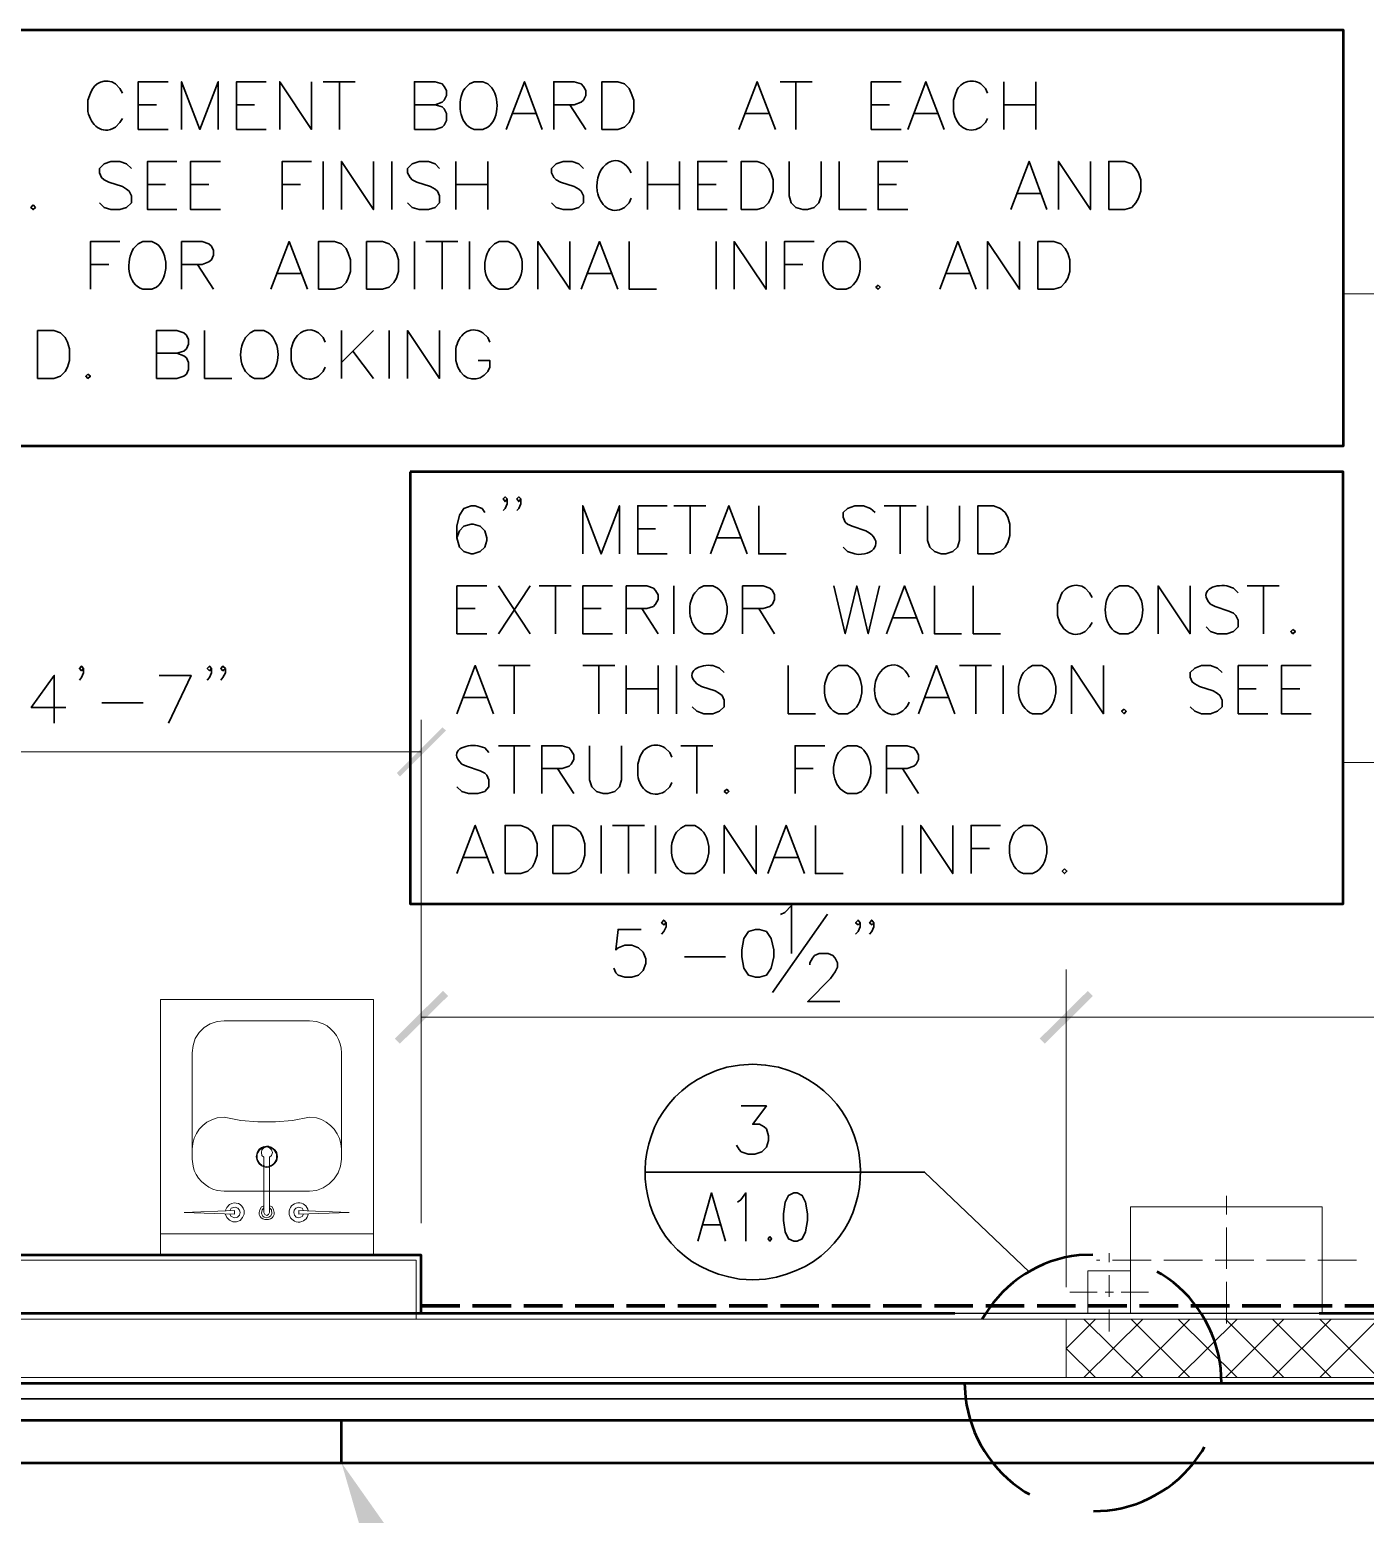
# Model space of a CAD drawing. Header units: inches. Extents: x 5 to 516, y -193 to 129.
# Drawn here: x 200.3 to 210.75, y 37.41 to 49.02 of the extents above; entities that cross this region are included whole.
import ezdxf

# ---------------------------------------------------------------- set-up
doc = ezdxf.new("R2010")
doc.units = ezdxf.units.IN
doc.header["$MEASUREMENT"] = 0
doc.linetypes.add('PDF_IMPORT', pattern=[1, 0.8, -0.2])
for name, color, linetype in [('Highlight', 210, 'Continuous'), ('PDF2_Geometry', 7, 'Continuous'), ('PDF2_Solid Fills', 7, 'Continuous')]:
    doc.layers.add(name, color=color, linetype=linetype)

msp = doc.modelspace()

# ---------------------------------------------------------------- hatches: boundary and pattern name
at = {"layer": 'PDF2_Solid Fills', "transparency": 33554559}
msp.add_hatch(color=256, dxfattribs=at).paths.add_polyline_path([(208.5786779, 41.5067459), (208.5786758, 41.506748), (208.2020091, 41.1334146), (208.2420107, 41.093413), (208.2420142, 41.0934162), (208.6186809, 41.4667496), (208.5786809, 41.5067496)])

# ---------------------------------------------------------------- linework, layer by layer
at = {"layer": 'Highlight'}
msp.add_line((270.0166034, 38.9834147), (191.2926345, 38.9834147), dxfattribs=at)
at = {"layer": 'PDF2_Geometry', "lineweight": 50}
for points in [[(198.7053449, 45.7667495), (198.7053449, 49.0234163), (210.5753461, 49.0234163), (210.5753461, 45.7667495)], [(203.2786824, 45.5667495), (203.2786824, 42.1867493), (210.5753494, 42.1867493), (210.5753494, 45.5667495)]]:
    msp.add_lwpolyline(points, close=True, dxfattribs=at)
at = {"layer": 'PDF2_Geometry', "lineweight": 35}
for points in [[(201.0286822, 48.5267495), (201.0086822, 48.5634162), (200.9753489, 48.6000828)], [(201.3853473, 48.2434141), (201.152014, 48.2434141), (201.152014, 48.6167475), (201.3853473, 48.6167475)], [(201.4920137, 48.2434141), (201.4920137, 48.6167475), (201.6353471, 48.2434141), (201.7786804, 48.6167475), (201.7786804, 48.2434141)], [(202.1520132, 48.2434141), (201.9220132, 48.2434141), (201.9220132, 48.6167475), (202.1520132, 48.6167475)], [(202.2586764, 48.2434141), (202.2586764, 48.6167475), (202.5086764, 48.2434141), (202.5086764, 48.6167475)], [(202.5986761, 48.6167492), (202.8486761, 48.6167492)], [(202.7253444, 48.6167492), (202.7253444, 48.2434159)], [(203.3120144, 48.2434141), (203.3120144, 48.6167475), (203.4753477, 48.6167475), (203.5286811, 48.6000808), (203.5453477, 48.5800808), (203.5620144, 48.5467475), (203.5620144, 48.5100808), (203.5453477, 48.4734141), (203.5286811, 48.4567475), (203.4753477, 48.4367475), (203.3120144, 48.4367475)], [(203.8853491, 48.6000826), (203.8486825, 48.6167492), (203.7786825, 48.6167492), (203.7420158, 48.6000826), (203.7053491, 48.5634159)], [(204.0286825, 48.2434141), (204.1720158, 48.6167475), (204.3120158, 48.2434141)], [(204.4020142, 48.2434141), (204.4020142, 48.6167475), (204.5620142, 48.6167475), (204.6153476, 48.6000808), (204.6353476, 48.5800808), (204.6520142, 48.5467475), (204.6520142, 48.5100808), (204.6353476, 48.4734141), (204.6153476, 48.4567475), (204.5620142, 48.4367475), (204.4020142, 48.4367475)], [(205.8486764, 48.2434141), (205.9920097, 48.6167475), (206.1353431, 48.2434141)], [(206.1720135, 48.6167492), (206.4220136, 48.6167492)], [(206.2953453, 48.6167492), (206.2953453, 48.2434159)], [(207.1186784, 48.2434141), (206.885345, 48.2434141), (206.885345, 48.6167475), (207.1186784, 48.6167475)], [(207.1720136, 48.2434141), (207.3120136, 48.6167475), (207.455347, 48.2434141)], [(207.9220137, 48.6167492), (207.9220137, 48.2434159)], [(208.1720137, 48.6167492), (208.1720137, 48.2434159)], [(200.7786822, 48.5267495), (200.7586822, 48.4734162), (200.7586822, 48.3834161)], [(201.152014, 48.4367498), (201.2953473, 48.4367498)], [(201.9220132, 48.4367498), (202.0620132, 48.4367498)], [(203.4753445, 48.4367498), (203.5286778, 48.4200831), (203.5453445, 48.4034164), (203.5620112, 48.3667498), (203.5620112, 48.3134164), (203.5453445, 48.2767497), (203.5286778, 48.2600831), (203.4753445, 48.2434164), (203.3120111, 48.2434164)], [(204.5286825, 48.4367498), (204.6520159, 48.2434164)], [(206.885345, 48.4367498), (207.0286784, 48.4367498)], [(207.9220137, 48.4367498), (208.1720137, 48.4367498)], [(200.9753489, 48.2600828), (201.0086822, 48.2967495), (201.0286822, 48.3300828)], [(204.0820136, 48.3667492), (204.2586803, 48.3667492)], [(205.9020143, 48.3667492), (206.0820143, 48.3667492)], [(207.2253448, 48.3667492), (207.4020115, 48.3667492)], [(207.742012, 48.2600828), (207.7786787, 48.2967495), (207.7953454, 48.3300828)], [(203.7786825, 48.2434159), (203.8486825, 48.2434159), (203.8853491, 48.2600825)], [(201.098676, 47.9367497), (201.0620093, 47.9734164), (201.008676, 47.9934164), (200.938676, 47.9934164), (200.8853427, 47.9734164), (200.848676, 47.9367497), (200.848676, 47.9034164), (200.8653426, 47.8667497), (200.8853427, 47.850083), (200.9220093, 47.830083), (201.028676, 47.7967497), (201.0620093, 47.7767497), (201.0820093, 47.760083), (201.098676, 47.7234164), (201.098676, 47.670083), (201.0620093, 47.6334164), (201.008676, 47.6167497), (200.938676, 47.6167497), (200.8853427, 47.6334164), (200.848676, 47.670083)], [(201.4553443, 47.6167491), (201.2253443, 47.6167491), (201.2253443, 47.9934158), (201.4553443, 47.9934158)], [(201.7953476, 47.6167491), (201.5620143, 47.6167491), (201.5620143, 47.9934158), (201.7953476, 47.9934158)], [(202.2786823, 47.6167491), (202.2786823, 47.9934158), (202.5086824, 47.9934158)], [(202.5986761, 47.9934141), (202.5986761, 47.6167474)], [(202.7420138, 47.6167491), (202.7420138, 47.9934158), (202.9920138, 47.6167491), (202.9920138, 47.9934158)], [(203.1353447, 47.9934141), (203.1353447, 47.6167474)], [(203.5086765, 47.9367497), (203.4753431, 47.9734164), (203.4220098, 47.9934164), (203.3486765, 47.9934164), (203.2953431, 47.9734164), (203.2586764, 47.9367497), (203.2586764, 47.9034164), (203.2786764, 47.8667497), (203.2953431, 47.850083), (203.3320098, 47.830083), (203.4386765, 47.7967497), (203.4753431, 47.7767497), (203.4920098, 47.760083), (203.5086765, 47.7234164), (203.5086765, 47.670083), (203.4753431, 47.6334164), (203.4220098, 47.6167497), (203.3486765, 47.6167497), (203.2953431, 47.6334164), (203.2586764, 47.670083)], [(203.6353448, 47.9934141), (203.6353448, 47.6167474)], [(203.8853448, 47.9934141), (203.8853448, 47.6167474)], [(204.6353448, 47.9367497), (204.5986782, 47.9734164), (204.5453448, 47.9934164), (204.4753448, 47.9934164), (204.4220115, 47.9734164), (204.3853448, 47.9367497), (204.3853448, 47.9034164), (204.4020115, 47.8667497), (204.4220115, 47.850083), (204.4553448, 47.830083), (204.5620115, 47.7967497), (204.5986782, 47.7767497), (204.6153448, 47.760083), (204.6353448, 47.7234164), (204.6353448, 47.670083), (204.5986782, 47.6334164), (204.5453448, 47.6167497), (204.4753448, 47.6167497), (204.4220115, 47.6334164), (204.3853448, 47.670083)], [(205.1353449, 47.9934141), (205.1353449, 47.6167474)], [(205.3853449, 47.9934141), (205.3853449, 47.6167474)], [(205.7586826, 47.6167491), (205.5286826, 47.6167491), (205.5286826, 47.9934158), (205.7586826, 47.9934158)], [(206.2420141, 47.9934141), (206.2420141, 47.7234141), (206.2586808, 47.6700807), (206.2953474, 47.6334141), (206.3486808, 47.6167474), (206.3853474, 47.6167474), (206.4386808, 47.6334141), (206.4753474, 47.6700807), (206.4920141, 47.7234141), (206.4920141, 47.9934141)], [(206.635345, 47.9934141), (206.635345, 47.6167474), (206.8486784, 47.6167474)], [(207.1720095, 47.6167491), (206.9386762, 47.6167491), (206.9386762, 47.9934158), (207.1720095, 47.9934158)], [(207.9753448, 47.6167491), (208.1186782, 47.9934158), (208.2586782, 47.6167491)], [(208.3486766, 47.6167491), (208.3486766, 47.9934158), (208.5986766, 47.6167491), (208.5986766, 47.9934158)], [(201.2253443, 47.8134146), (201.3653443, 47.8134146)], [(201.5620143, 47.8134146), (201.7053476, 47.8134146)], [(202.2786823, 47.8134146), (202.4220157, 47.8134146)], [(203.6353448, 47.8134146), (203.8853448, 47.8134146)], [(205.1353449, 47.8134146), (205.3853449, 47.8134146)], [(205.5286826, 47.8134146), (205.6720159, 47.8134146)], [(206.9386762, 47.8134146), (207.0820095, 47.8134146)], [(208.0286828, 47.7434141), (208.2053495, 47.7434141)], [(204.9553432, 47.6334143), (204.9920099, 47.670081), (205.0086766, 47.7067477)], [(200.7786822, 46.993414), (200.7786822, 47.3667474), (201.0086822, 47.3667474)], [(201.2953424, 47.3500825), (201.2586757, 47.3667491), (201.1886757, 47.3667491), (201.1520091, 47.3500825), (201.1153424, 47.3134158)], [(201.4920137, 46.993414), (201.4920137, 47.3667474), (201.6520137, 47.3667474), (201.7053471, 47.3500807), (201.7253471, 47.3300807), (201.7420137, 47.2967474), (201.7420137, 47.2600807), (201.7253471, 47.223414), (201.7053471, 47.2067474), (201.6520137, 47.1867474), (201.4920137, 47.1867474)], [(202.1886758, 46.993414), (202.3320092, 47.3667474), (202.4753425, 46.993414)], [(203.3120144, 47.3667491), (203.3120144, 46.9934158)], [(203.4020141, 47.3667491), (203.6520142, 47.3667491)], [(203.5286824, 47.3667491), (203.5286824, 46.9934158)], [(203.7420139, 47.3667491), (203.7420139, 46.9934158)], [(204.0820112, 47.3500825), (204.0453445, 47.3667491), (203.9753445, 47.3667491), (203.9386779, 47.3500825), (203.9020112, 47.3134158)], [(204.2786825, 46.993414), (204.2786825, 47.3667474), (204.5286825, 46.993414), (204.5286825, 47.3667474)], [(204.6153457, 46.993414), (204.758679, 47.3667474), (204.9020124, 46.993414)], [(204.992014, 47.3667491), (204.992014, 46.9934158), (205.2053473, 46.9934158)], [(205.6720135, 47.3667491), (205.6720135, 46.9934158)], [(205.8120146, 46.993414), (205.8120146, 47.3667474), (206.0620146, 46.993414), (206.0620146, 47.3667474)], [(206.2053455, 46.993414), (206.2053455, 47.3667474), (206.4386789, 47.3667474)], [(206.7253423, 47.3500825), (206.6886756, 47.3667491), (206.6186756, 47.3667491), (206.582009, 47.3500825), (206.5453423, 47.3134158)], [(207.4220136, 46.993414), (207.5620136, 47.3667474), (207.705347, 46.993414)], [(207.7953454, 46.993414), (207.7953454, 47.3667474), (208.0453454, 46.993414), (208.0453454, 47.3667474)], [(200.7786822, 47.1867497), (200.9220156, 47.1867497)], [(201.6153454, 47.1867497), (201.7420121, 46.9934163)], [(206.2053455, 47.1867497), (206.3486789, 47.1867497)], [(202.2420138, 47.1167491), (202.4220138, 47.1167491)], [(204.6720134, 47.1167491), (204.8486801, 47.1167491)], [(207.4753448, 47.1167491), (207.6520115, 47.1167491)], [(201.1886757, 46.9934158), (201.2586757, 46.9934158), (201.2953424, 47.0100824)], [(203.9753445, 46.9934158), (204.0453445, 46.9934158), (204.0820112, 47.0100824)], [(206.6186756, 46.9934158), (206.6886756, 46.9934158), (206.7253423, 47.0100824)], [(201.2953449, 46.2967485), (201.2953449, 46.6700819), (201.4553449, 46.6700819), (201.5086782, 46.6534152), (201.5286782, 46.6334152), (201.5453449, 46.6000819), (201.5453449, 46.5634152), (201.5286782, 46.5267485), (201.5086782, 46.5100819), (201.4553449, 46.4934152), (201.2953449, 46.4934152)], [(201.6720132, 46.6700836), (201.6720132, 46.2967503), (201.8853465, 46.2967503)], [(202.1720143, 46.653417), (202.1353476, 46.6700836), (202.0620143, 46.6700836), (202.028681, 46.653417), (201.9920143, 46.6167503)], [(202.3653455, 46.5800805), (202.3486788, 46.5267472), (202.3486788, 46.4367472)], [(202.6153455, 46.5800805), (202.5986788, 46.6167472), (202.5620122, 46.6534138)], [(202.7420138, 46.6700836), (202.7420138, 46.2967503)], [(202.9920138, 46.6700836), (202.7420138, 46.4200836)], [(203.1153455, 46.6700836), (203.1153455, 46.2967503)], [(203.2586764, 46.2967485), (203.2586764, 46.6700819), (203.5086765, 46.2967485), (203.5086765, 46.6700819)], [(203.9020142, 46.5800805), (203.8853475, 46.6167472), (203.8486808, 46.6534138)], [(201.4553451, 46.493414), (201.5086785, 46.473414), (201.5286785, 46.4567473), (201.5453451, 46.4200806), (201.5453451, 46.3667473), (201.5286785, 46.3300806), (201.5086785, 46.3134139), (201.4553451, 46.2967473), (201.2953451, 46.2967473)], [(202.8320135, 46.5100833), (202.9920136, 46.29675)], [(203.6353475, 46.5267472), (203.6353475, 46.4367472), (203.6520142, 46.3834138)], [(202.5620122, 46.3134138), (202.5986788, 46.3500805), (202.6153455, 46.3834138)], [(203.8853475, 46.3500805), (203.9020142, 46.3834138), (203.9020142, 46.4367472), (203.8120142, 46.4367472)], [(202.0620143, 46.2967503), (202.1353476, 46.2967503), (202.1720143, 46.3134169)], [(203.8620158, 45.2467471), (203.8420158, 45.2800804), (203.7886825, 45.3000804), (203.7553491, 45.3000804), (203.6986824, 45.2800804), (203.6653491, 45.2267471), (203.6453491, 45.1400804), (203.6453491, 45.0500804), (203.6653491, 44.976747), (203.6986824, 44.9434137), (203.7553491, 44.9234137), (203.7720158, 44.9234137), (203.8253491, 44.9434137), (203.8620158, 44.976747), (203.8786825, 45.0300804), (203.8786825, 45.0500804), (203.8620158, 45.1034137), (203.8253491, 45.1400804), (203.7720158, 45.1567471), (203.7553491, 45.1567471), (203.6986824, 45.1400804), (203.6653491, 45.1034137), (203.6453491, 45.0500804)], [(204.0386787, 45.3534162), (204.022012, 45.3334162), (204.0053453, 45.3534162), (204.022012, 45.3700828), (204.0386787, 45.3534162), (204.0386787, 45.3167495), (204.022012, 45.2800828), (204.0053453, 45.2634162)], [(204.1453478, 45.3534162), (204.1286811, 45.3334162), (204.1120145, 45.3534162), (204.1286811, 45.3700828), (204.1453478, 45.3534162), (204.1453478, 45.3167495), (204.1286811, 45.2800828), (204.1120145, 45.2634162)], [(204.6286785, 44.9234133), (204.6286785, 45.30008), (204.7720118, 44.9234133), (204.9153451, 45.30008), (204.9153451, 44.9234133)], [(205.288678, 44.9234133), (205.0586779, 44.9234133), (205.0586779, 45.30008), (205.288678, 45.30008)], [(205.3420099, 45.3000816), (205.59201, 45.3000816)], [(205.4686782, 45.3000816), (205.4686782, 44.9234149)], [(205.6286785, 44.9234133), (205.7720119, 45.30008), (205.9153452, 44.9234133)], [(206.0053469, 45.3000816), (206.0053469, 44.9234149), (206.2186802, 44.9234149)], [(206.9153472, 45.2467471), (206.8786805, 45.2800804), (206.8253472, 45.3000804), (206.7553472, 45.3000804), (206.6986805, 45.2800804), (206.6653472, 45.2467471), (206.6653472, 45.2100804), (206.6820139, 45.1734137), (206.6986805, 45.1567471), (206.7353472, 45.1400804), (206.8420139, 45.1034137)], [(206.9853478, 45.3000816), (207.2353478, 45.3000816)], [(207.1120161, 45.3000816), (207.1120161, 44.9234149)], [(207.3253475, 45.3000816), (207.3253475, 45.0300816), (207.3420142, 44.9767483), (207.3786808, 44.9434149), (207.4320142, 44.9234149), (207.4686809, 44.9234149), (207.5220142, 44.9434149), (207.5586809, 44.9767483), (207.5753475, 45.0300816), (207.5753475, 45.3000816)], [(205.0586779, 45.1200821), (205.198678, 45.1200821)], [(205.6820097, 45.0500816), (205.8620097, 45.0500816)], [(206.7553472, 44.9234137), (206.6986805, 44.9434137), (206.6653472, 44.976747)], [(203.8786811, 44.3000815), (203.6453478, 44.3000815), (203.6453478, 44.6734149), (203.8786811, 44.6734149)], [(203.9686781, 44.6734133), (204.2186781, 44.3000799)], [(204.2186781, 44.6734133), (203.9686781, 44.3000799)], [(204.2886787, 44.6734133), (204.5386787, 44.6734133)], [(204.415347, 44.6734133), (204.415347, 44.3000799)], [(204.8620118, 44.3000815), (204.6286785, 44.3000815), (204.6286785, 44.6734149), (204.8620118, 44.6734149)], [(204.9686782, 44.3000815), (204.9686782, 44.6734149), (205.1286782, 44.6734149), (205.1820116, 44.6567482), (205.1986782, 44.6367482), (205.2186782, 44.6034149), (205.2186782, 44.5667482), (205.1986782, 44.5300816), (205.1820116, 44.5134149), (205.1286782, 44.4967482), (204.9686782, 44.4967482)], [(205.3420099, 44.6734133), (205.3420099, 44.3000799)], [(205.682014, 44.6567466), (205.6453474, 44.6734133), (205.5753474, 44.6734133), (205.5386807, 44.6567466), (205.5053474, 44.6200799)], [(205.8786786, 44.3000815), (205.8786786, 44.6734149), (206.0386786, 44.6734149), (206.0920119, 44.6567482), (206.1120119, 44.6367482), (206.1286786, 44.6034149), (206.1286786, 44.5667482), (206.1120119, 44.5300816), (206.0920119, 44.5134149), (206.0386786, 44.4967482), (205.8786786, 44.4967482)], [(206.59201, 44.6734133), (206.6820101, 44.3000799), (206.7720101, 44.6734133), (206.8620101, 44.3000799), (206.9486767, 44.6734133)], [(207.0053469, 44.3000815), (207.1453469, 44.6734149), (207.2886803, 44.3000815)], [(207.3786787, 44.6734133), (207.3786787, 44.3000799), (207.592012, 44.3000799)], [(207.6820099, 44.6734133), (207.6820099, 44.3000799), (207.8953432, 44.3000799)], [(208.9320143, 44.6567466), (208.8953476, 44.6734133), (208.8253476, 44.6734133), (208.788681, 44.6567466), (208.7553476, 44.6200799)], [(209.1286788, 44.3000815), (209.1286788, 44.6734149), (209.3786788, 44.3000815), (209.3786788, 44.6734149)], [(209.7553472, 44.6200821), (209.7186805, 44.6567488), (209.6653472, 44.6734154)], [(209.8253477, 44.6734133), (210.0753477, 44.6734133)], [(209.9520092, 44.6734133), (209.9520092, 44.3000799)], [(203.6453478, 44.496747), (203.7886811, 44.496747)], [(204.6286785, 44.496747), (204.7720118, 44.496747)], [(205.0920099, 44.496747), (205.2186766, 44.3000803)], [(206.0053469, 44.496747), (206.1286802, 44.3000803)], [(209.5386805, 44.5300821), (209.5753471, 44.5134154), (209.6820138, 44.4767488), (209.7186805, 44.4600821), (209.7353472, 44.4434154), (209.7553472, 44.4067488), (209.7553472, 44.3534154), (209.7186805, 44.3167487), (209.6653472, 44.3000821), (209.5920138, 44.3000821), (209.5386805, 44.3167487), (209.5053471, 44.3534154)], [(207.0586781, 44.4234133), (207.2353448, 44.4234133)], [(208.5586828, 44.3167469), (208.5920162, 44.3534135), (208.6120162, 44.3867469)], [(205.5753474, 44.3000799), (205.6453474, 44.3000799), (205.682014, 44.3167466)], [(208.8253476, 44.3000799), (208.8953476, 44.3000799), (208.9320143, 44.3167466)], [(200.7253443, 44.0267491), (200.7086776, 44.0100825), (200.6920109, 44.0267491), (200.7086776, 44.0467491), (200.7253443, 44.0267491), (200.7253443, 43.9934158), (200.7086776, 43.9567491), (200.6920109, 43.9367491)], [(201.7253443, 44.0267491), (201.7086777, 44.0100825), (201.692011, 44.0267491), (201.7086777, 44.0467491), (201.7253443, 44.0267491), (201.7253443, 43.9934158), (201.7086777, 43.9567491), (201.692011, 43.9367491)], [(201.8353433, 44.0267491), (201.8153433, 44.0100825), (201.7986766, 44.0267491), (201.8153433, 44.0467491), (201.8353433, 44.0267491), (201.8353433, 43.9934158), (201.8153433, 43.9567491), (201.7986766, 43.9367491)], [(203.6453478, 43.6734132), (203.7886811, 44.0500799), (203.9320144, 43.6734132)], [(203.9686781, 44.0500815), (204.2186781, 44.0500815)], [(204.0920098, 44.0500815), (204.0920098, 43.6734148)], [(204.6286785, 44.0500815), (204.8786785, 44.0500815)], [(204.7553468, 44.0500815), (204.7553468, 43.6734148)], [(204.9686782, 44.0500815), (204.9686782, 43.6734148)], [(205.2186782, 44.0500815), (205.2186782, 43.6734148)], [(205.3620159, 44.0500815), (205.3620159, 43.6734148)], [(205.7353477, 43.996747), (205.698681, 44.0300803), (205.6453476, 44.0500803)], [(206.2353477, 44.0500815), (206.2353477, 43.6734148), (206.448681, 43.6734148)], [(206.7353453, 44.0300815), (206.6986786, 44.0500815), (206.6286786, 44.0500815), (206.5920119, 44.0300815), (206.5586786, 43.9967482)], [(207.255347, 43.6734132), (207.395347, 44.0500799), (207.5386803, 43.6734132)], [(207.5753475, 44.0500815), (207.8253475, 44.0500815)], [(207.702009, 44.0500815), (207.702009, 43.6734148)], [(207.9153473, 44.0500815), (207.9153473, 43.6734148)], [(208.2553481, 44.0300815), (208.2186815, 44.0500815), (208.1453481, 44.0500815), (208.1120148, 44.0300815), (208.0753481, 43.9967482)], [(208.4520091, 43.6734132), (208.4520091, 44.0500799), (208.7020091, 43.6734132), (208.7020091, 44.0500799)], [(209.6286789, 43.996747), (209.5920122, 44.0300803), (209.5386788, 44.0500803), (209.4686788, 44.0500803), (209.4153455, 44.0300803), (209.3786788, 43.996747), (209.3786788, 43.9600803), (209.3953455, 43.9234136), (209.4153455, 43.906747), (209.4520122, 43.886747), (209.5586788, 43.8534136), (209.5920122, 43.8334136), (209.6120122, 43.8167469), (209.6286789, 43.7800803), (209.6286789, 43.7267469), (209.5920122, 43.6934136), (209.5386788, 43.6734136), (209.4686788, 43.6734136), (209.4153455, 43.6934136), (209.3786788, 43.7267469)], [(209.9853472, 43.6734132), (209.7553472, 43.6734132), (209.7553472, 44.0500799), (209.9853472, 44.0500799)], [(210.3253437, 43.6734132), (210.0920103, 43.6734132), (210.0920103, 44.0500799), (210.3253437, 44.0500799)], [(200.4953434, 43.6000812), (200.4953434, 43.9734146), (200.3153434, 43.7234146), (200.5853434, 43.7234146)], [(201.3886812, 43.6000828), (201.5653479, 43.9734162), (201.3153478, 43.9734162)], [(205.5220143, 43.906747), (205.558681, 43.886747), (205.6653476, 43.8534136), (205.698681, 43.8334136), (205.718681, 43.8167469), (205.7353477, 43.7800803), (205.7353477, 43.7267469), (205.698681, 43.6934136), (205.6453476, 43.6734136), (205.5753476, 43.6734136), (205.5220143, 43.6934136), (205.4853476, 43.7267469)], [(203.6986789, 43.8000815), (203.8786789, 43.8000815)], [(204.9686782, 43.870082), (205.2186782, 43.870082)], [(207.3086781, 43.8000815), (207.4853448, 43.8000815)], [(209.7553472, 43.870082), (209.8953472, 43.870082)], [(210.0920103, 43.870082), (210.2353437, 43.870082)], [(200.8686752, 43.7600831), (201.1920085, 43.7600831)], [(206.6286786, 43.6734148), (206.6986786, 43.6734148), (206.7353453, 43.6934148)], [(208.1453481, 43.6734148), (208.2186815, 43.6734148), (208.2553481, 43.6934148)], [(203.8953478, 43.370082), (203.8620144, 43.4067487), (203.8086811, 43.4234153)], [(203.9686781, 43.4234132), (204.2186781, 43.4234132)], [(204.0920098, 43.4234132), (204.0920098, 43.0500798)], [(204.3086779, 43.0500814), (204.3086779, 43.4234148), (204.4686779, 43.4234148), (204.5220112, 43.4067481), (204.5386779, 43.3867481), (204.5586779, 43.3534148), (204.5586779, 43.3167481), (204.5386779, 43.2800815), (204.5220112, 43.2634148), (204.4686779, 43.2467481), (204.3086779, 43.2467481)], [(204.6820096, 43.4234132), (204.6820096, 43.1567465), (204.6986763, 43.1034131), (204.735343, 43.0667465), (204.7886763, 43.0500798), (204.825343, 43.0500798), (204.8786763, 43.0667465), (204.915343, 43.1034131), (204.9320096, 43.1567465), (204.9320096, 43.4234132)], [(205.3953479, 43.4234132), (205.6453479, 43.4234132)], [(205.5220094, 43.4234132), (205.5220094, 43.0500798)], [(206.2886789, 43.0500814), (206.2886789, 43.4234148), (206.5220122, 43.4234148)], [(206.8086792, 43.4067465), (206.7720125, 43.4234132), (206.6986792, 43.4234132), (206.6653458, 43.4067465), (206.6286792, 43.3700798)], [(207.0053469, 43.0500814), (207.0053469, 43.4234148), (207.165347, 43.4234148), (207.2186803, 43.4067481), (207.235347, 43.3867481), (207.255347, 43.3534148), (207.255347, 43.3167481), (207.235347, 43.2800815), (207.2186803, 43.2634148), (207.165347, 43.2467481), (207.0053469, 43.2467481)], [(203.6820144, 43.280082), (203.7186811, 43.2634153), (203.8253478, 43.2267487), (203.8620144, 43.210082), (203.8786811, 43.1934153), (203.8953478, 43.1567487), (203.8953478, 43.1034153), (203.8620144, 43.0667486), (203.8086811, 43.050082), (203.7353478, 43.050082), (203.6820144, 43.0667486), (203.6453478, 43.1034153)], [(204.4320096, 43.2467469), (204.5586763, 43.0500802)], [(206.2886789, 43.2467469), (206.4320122, 43.2467469)], [(207.1286787, 43.2467469), (207.2553453, 43.0500802)], [(205.272014, 43.0667468), (205.3086807, 43.1034134), (205.3253473, 43.1367468)], [(206.6986792, 43.0500798), (206.7720125, 43.0500798), (206.8086792, 43.0667465)], [(203.6453478, 42.4234131), (203.7886811, 42.8000798), (203.9320144, 42.4234131)], [(204.7720094, 42.8000814), (204.7720094, 42.4234147)], [(204.8620159, 42.8000814), (205.1120159, 42.8000814)], [(204.9853476, 42.8000814), (204.9853476, 42.4234147)], [(205.198679, 42.8000814), (205.198679, 42.4234147)], [(205.5386764, 42.7800814), (205.505343, 42.8000814), (205.4320097, 42.8000814), (205.395343, 42.7800814), (205.3620097, 42.7467481)], [(205.7353477, 42.4234131), (205.7353477, 42.8000798), (205.9853477, 42.4234131), (205.9853477, 42.8000798)], [(206.0753474, 42.4234131), (206.2186808, 42.8000798), (206.3620141, 42.4234131)], [(206.4486791, 42.8000814), (206.4486791, 42.4234147), (206.6653458, 42.4234147)], [(207.1286787, 42.8000814), (207.1286787, 42.4234147)], [(207.2720096, 42.4234131), (207.2720096, 42.8000798), (207.5220096, 42.4234131), (207.5220096, 42.8000798)], [(207.6653473, 42.4234131), (207.6653473, 42.8000798), (207.8953473, 42.8000798)], [(208.1820142, 42.7800814), (208.1453476, 42.8000814), (208.0753476, 42.8000814), (208.0386809, 42.7800814), (208.0053476, 42.7467481)], [(207.6653473, 42.6200819), (207.8086806, 42.6200819)], [(203.6986789, 42.5500814), (203.8786789, 42.5500814)], [(206.1286786, 42.5500814), (206.3086786, 42.5500814)], [(205.4320097, 42.4234147), (205.505343, 42.4234147), (205.5386764, 42.4434147)], [(208.0753476, 42.4234147), (208.1453476, 42.4234147), (208.1820142, 42.4434147)], [(206.1753433, 42.1034159), (206.2086767, 42.1200826), (206.26201, 42.1734159), (206.26201, 41.8000826)], [(205.2820124, 42.0400818), (205.2620124, 42.0234151), (205.2453457, 42.0400818), (205.2620124, 42.0600818), (205.2820124, 42.0400818), (205.2820124, 42.0067484), (205.2620124, 41.9700818), (205.2453457, 41.9500818)], [(206.112016, 41.4934136), (206.542016, 42.1067469)], [(206.7986751, 42.0400818), (206.7820084, 42.0234151), (206.7620084, 42.0400818), (206.7820084, 42.0600818), (206.7986751, 42.0400818), (206.7986751, 42.0067484), (206.7820084, 41.9700818), (206.7620084, 41.9500818)], [(206.9053442, 42.0400818), (206.8886775, 42.0234151), (206.8720109, 42.0400818), (206.8886775, 42.0600818), (206.9053442, 42.0400818), (206.9053442, 42.0067484), (206.8886775, 41.9700818), (206.8720109, 41.9500818)], [(205.0853435, 41.9867472), (204.9053435, 41.9867472), (204.8886768, 41.8267472), (204.9053435, 41.8434139), (204.9586769, 41.8634139), (205.0120102, 41.8634139), (205.0653435, 41.8434139), (205.1020102, 41.8100805), (205.1220102, 41.7567472), (205.1220102, 41.7200805), (205.1020102, 41.6667472), (205.0653435, 41.6300805), (205.0120102, 41.6134138), (204.9586769, 41.6134138), (204.9053435, 41.6300805), (204.8886768, 41.6467472), (204.8720102, 41.6834138)], [(206.4053442, 41.7100816), (206.4053442, 41.7267483), (206.4253442, 41.7634149), (206.4420108, 41.7834149), (206.4786775, 41.8000816), (206.5486775, 41.8000816), (206.5853442, 41.7834149), (206.6020109, 41.7634149), (206.6220109, 41.7267483), (206.6220109, 41.6934149), (206.6020109, 41.6567483), (206.5653442, 41.6034149), (206.3886775, 41.4234149), (206.6386775, 41.4234149)], [(205.4253433, 41.7734158), (205.7453433, 41.7734158)], [(205.7553487, 40.9100826), (205.8553487, 40.9267493), (205.9586821, 40.933416), (206.0586821, 40.9267493), (206.1586821, 40.9100826)], [(205.8686756, 40.606749), (206.0653423, 40.606749), (205.9586756, 40.4634157), (206.0120089, 40.4634157), (206.0486756, 40.4434156), (206.0653423, 40.426749), (206.0820089, 40.3734156), (206.0820089, 40.336749), (206.0653423, 40.2834156), (206.0286756, 40.246749), (205.9753422, 40.2300823), (205.9220089, 40.2300823), (205.8686756, 40.246749), (205.8520089, 40.266749), (205.8320089, 40.3000823)], [(205.1153457, 40.0900796), (206.8020126, 40.0900796)], [(206.8020117, 40.0900796), (207.3020117, 40.0900796), (208.1186785, 39.3100795)], [(205.5286826, 39.5500812), (205.6353493, 39.9267479), (205.7453493, 39.5500812)], [(205.8386802, 39.8534157), (205.8653468, 39.8734157), (205.9053469, 39.9267491), (205.9053469, 39.5500824)], [(205.568681, 39.6767495), (205.7053476, 39.6767495)], [(206.0586821, 39.2534158), (205.9586821, 39.2467491), (205.8553487, 39.2534158)], [(193.2120109, 38.316747), (221.7420119, 38.316747)]]:
    msp.add_lwpolyline(points, dxfattribs=at)
for points in [[(204.7786825, 48.2434141), (204.7786825, 48.6167475), (204.9020159, 48.6167475), (204.9553492, 48.6000808), (204.9920159, 48.5634141), (205.0086826, 48.5267475), (205.0286826, 48.4734141), (205.0286826, 48.3834141), (205.0086826, 48.3300808), (204.9920159, 48.2967474), (204.9553492, 48.2600808), (204.9020159, 48.2434141)], [(205.8686756, 47.6167491), (205.8686756, 47.9934158), (205.9920089, 47.9934158), (206.0453422, 47.9734158), (206.0820089, 47.9367492), (206.0986756, 47.9034158), (206.1186756, 47.8500825), (206.1186756, 47.7600825), (206.0986756, 47.7067492), (206.0820089, 47.6700825), (206.0453422, 47.6334158), (205.9920089, 47.6167491)], [(208.7420143, 47.6167491), (208.7420143, 47.9934158), (208.868681, 47.9934158), (208.9220143, 47.9734158), (208.9553476, 47.9367492), (208.9753476, 47.9034158), (208.9920143, 47.8500825), (208.9920143, 47.7600825), (208.9753476, 47.7067492), (208.9553476, 47.6700825), (208.9220143, 47.6334158), (208.868681, 47.6167491)], [(200.3320133, 47.6534143), (200.3120133, 47.6334143), (200.3320133, 47.6167477), (200.34868, 47.6334143)], [(202.5620143, 46.993414), (202.5620143, 47.3667474), (202.688681, 47.3667474), (202.7420143, 47.3500807), (202.778681, 47.313414), (202.7953477, 47.2767474), (202.8120144, 47.223414), (202.8120144, 47.133414), (202.7953477, 47.0800807), (202.778681, 47.0467473), (202.7420143, 47.0100807), (202.688681, 46.993414)], [(202.9386759, 46.993414), (202.9386759, 47.3667474), (203.0620092, 47.3667474), (203.1153426, 47.3500807), (203.1520092, 47.313414), (203.1720092, 47.2767474), (203.1886759, 47.223414), (203.1886759, 47.133414), (203.1720092, 47.0800807), (203.1520092, 47.0467473), (203.1153426, 47.0100807), (203.0620092, 46.993414)], [(208.1886763, 46.993414), (208.1886763, 47.3667474), (208.3120096, 47.3667474), (208.3686763, 47.3500807), (208.4020096, 47.313414), (208.4220096, 47.2767474), (208.4386763, 47.223414), (208.4386763, 47.133414), (208.4220096, 47.0800807), (208.4020096, 47.0467473), (208.3686763, 47.0100807), (208.3120096, 46.993414)], [(206.9386762, 47.0267494), (206.9220095, 47.0100827), (206.9386762, 46.993416), (206.9553429, 47.0100827)], [(200.3653453, 46.2967485), (200.3653453, 46.6700819), (200.492012, 46.6700819), (200.5453453, 46.6534152), (200.582012, 46.6167485), (200.5986787, 46.5800819), (200.6153453, 46.5267485), (200.6153453, 46.4367485), (200.5986787, 46.3834152), (200.582012, 46.3500818), (200.5453453, 46.3134152), (200.492012, 46.2967485)], [(200.7586762, 46.3300805), (200.7420096, 46.3134138), (200.7586762, 46.2967471), (200.7786762, 46.3134138)], [(207.7186784, 44.9234133), (207.7186784, 45.30008), (207.8420118, 45.30008), (207.8953451, 45.28008), (207.9320118, 45.2467467), (207.9520118, 45.21008), (207.9686784, 45.1567466), (207.9686784, 45.0667466), (207.9520118, 45.0134133), (207.9320118, 44.9767466), (207.8953451, 44.9434133), (207.8420118, 44.9234133)], [(210.1820101, 44.3334135), (210.1653434, 44.3167469), (210.1820101, 44.3000802), (210.2020101, 44.3167469)], [(208.8620162, 43.7100818), (208.8420162, 43.6934151), (208.8620162, 43.6734151), (208.8786829, 43.6934151)], [(205.7553468, 43.0834134), (205.7353468, 43.0667468), (205.7553468, 43.0500801), (205.7720135, 43.0667468)], [(204.0220093, 42.4234131), (204.0220093, 42.8000798), (204.1453426, 42.8000798), (204.198676, 42.7800798), (204.2353426, 42.7467465), (204.2553426, 42.7100798), (204.2720093, 42.6567464), (204.2720093, 42.5667464), (204.2553426, 42.5134131), (204.2353426, 42.4767464), (204.198676, 42.4434131), (204.1453426, 42.4234131)], [(204.3953478, 42.4234131), (204.3953478, 42.8000798), (204.5220145, 42.8000798), (204.5753478, 42.7800798), (204.6120145, 42.7467465), (204.6286812, 42.7100798), (204.6453478, 42.6567464), (204.6453478, 42.5667464), (204.6286812, 42.5134131), (204.6120145, 42.4767464), (204.5753478, 42.4434131), (204.5220145, 42.4234131)], [(208.3953481, 42.4600817), (208.3786815, 42.443415), (208.3953481, 42.423415), (208.4153481, 42.443415)], [(205.9786813, 41.9867472), (205.9253479, 41.9700805), (205.8886813, 41.9167472), (205.8720146, 41.8267472), (205.8720146, 41.7734139), (205.8886813, 41.6834138), (205.9253479, 41.6300805), (205.9786813, 41.6134138), (206.0120146, 41.6134138), (206.0653479, 41.6300805), (206.1020146, 41.6834138), (206.1220146, 41.7734139), (206.1220146, 41.8267472), (206.1020146, 41.9167472), (206.0653479, 41.9700805), (206.0120146, 41.9867472)], [(206.2786827, 39.9267495), (206.2386827, 39.9067495), (206.212016, 39.8534161), (206.1986826, 39.7634161), (206.1986826, 39.7100828), (206.212016, 39.6234161), (206.2386827, 39.5667495), (206.2786827, 39.5500828), (206.3053493, 39.5500828), (206.3453493, 39.5667495), (206.372016, 39.6234161), (206.3853493, 39.7100828), (206.3853493, 39.7634161), (206.372016, 39.8534161), (206.3453493, 39.9067495), (206.3053493, 39.9267495)], [(206.09201, 39.5867497), (206.0786767, 39.5667497), (206.09201, 39.5500831), (206.1053433, 39.5667497)]]:
    msp.add_lwpolyline(points, close=True, dxfattribs=at)
for points in [[(207.7953454, 48.5267495), (207.7786787, 48.5634162), (207.742012, 48.6000828, 0.5083629243), (207.5453454, 48.5267495), (207.5286787, 48.4734162), (207.5286787, 48.3834161)], [(208.6120162, 44.5834135), (208.5920162, 44.6200802), (208.5586828, 44.6567469, 0.5083629243), (208.3620162, 44.5834135), (208.3420162, 44.5300802), (208.3420162, 44.4434135)], [(205.3253473, 43.3334134), (205.3086807, 43.3700801), (205.272014, 43.4067468, 0.5083629243), (205.0753473, 43.3334134), (205.0586807, 43.2800801), (205.0586807, 43.1934134)]]:
    msp.add_lwpolyline(points, format="xyb", dxfattribs=at)
at = {"layer": 'PDF2_Geometry', "lineweight": 15}
for points in [[(210.5753478, 46.9567488), (212.5120146, 46.9567488), (214.2920148, 41.3000817)], [(203.3653456, 41.6734158), (203.3653456, 39.6900823), (203.3653456, 43.6267493)], [(199.1586802, 43.3767484), (203.3653472, 43.3767484)], [(211.2786831, 41.3000813), (210.9253497, 43.2934148), (210.5753497, 43.2934148)], [(202.5986805, 41.2500824), (202.5453471, 41.266749), (202.4920138, 41.2734157), (201.8253471, 41.2734157), (201.7686804, 41.266749), (201.7153471, 41.2500824), (201.6686804, 41.2200824), (201.6286804, 41.1800824), (201.5986804, 41.1334157), (201.5820137, 41.0800824), (201.575347, 41.0234157), (201.575347, 40.1900823), (201.5820137, 40.136749)], [(203.3653456, 41.3000813), (208.4086792, 41.3000813)], [(217.6120115, 41.3000813), (216.5786781, 41.3000813), (208.4086775, 41.3000813)], [(201.7686804, 39.946749), (201.8253471, 39.9400823), (202.4920138, 39.9400823), (202.5453471, 39.946749), (202.5986805, 39.9667489), (202.6453471, 39.9967489), (202.6853471, 40.0367489), (202.7153471, 40.0834156), (202.7353471, 40.136749), (202.7420138, 40.1900823), (202.7420138, 41.0234157)], [(202.4920138, 40.5200825), (202.3586804, 40.4934158), (202.2253471, 40.4834158), (202.0886804, 40.4834158), (201.9553471, 40.4934158), (201.8253471, 40.5200825), (201.7686804, 40.5134158)], [(202.5453471, 40.5134157), (202.4920138, 40.5200823)], [(202.1786796, 39.7734156), (202.1786796, 40.206749), (202.1953463, 40.2200823), (202.2020129, 40.2434156), (202.1953463, 40.2634156), (202.1786796, 40.2800823), (202.1586796, 40.286749), (202.1353463, 40.2800823), (202.1186796, 40.2634156), (202.1153463, 40.2434156), (202.1186796, 40.2200823), (202.1353463, 40.206749), (202.1353463, 39.7734156)], [(201.575347, 40.2700824), (201.575347, 40.1900824)], [(202.0986804, 40.2700815), (202.0820138, 40.2434148), (202.0753471, 40.2100815), (202.0820138, 40.1800815), (202.0986804, 40.1534148)], [(202.2353471, 40.1800815), (202.2420138, 40.2100815), (202.2353471, 40.2434148)], [(202.7420138, 40.1900823), (202.7420138, 40.2700823)], [(201.8653468, 39.8367459), (201.8453468, 39.8134126), (201.8320135, 39.7867459)], [(202.1353446, 39.8267468), (202.1153446, 39.8167468)], [(202.198678, 39.8167468), (202.178678, 39.8267468)], [(201.8320135, 39.7634126), (201.8453468, 39.7334126), (201.8653468, 39.7134126), (201.8920135, 39.7000793), (201.9220135, 39.7000793), (201.9486801, 39.7100793), (201.9686801, 39.7334126), (201.9820135, 39.7600793), (201.9820135, 39.7900793)], [(201.8786752, 39.8067495), (201.8686752, 39.7867495)], [(201.8686752, 39.7600828), (201.8786752, 39.7434161)], [(202.1353446, 39.8100808), (202.1220113, 39.7934141)], [(202.1353446, 39.7734156), (202.1420113, 39.7567489), (202.158678, 39.7500823), (202.1720113, 39.7567489), (202.178678, 39.7734156)], [(202.1953447, 39.7934141), (202.178678, 39.8100808)], [(202.445349, 39.7867484), (202.435349, 39.8067484)], [(202.435349, 39.7434151), (202.445349, 39.7600817)], [(210.4120109, 38.9834138), (210.4120109, 39.8167472), (208.9120108, 39.8167472), (208.9120108, 38.9834138)], [(202.9920138, 39.6067489), (201.325347, 39.6067489)], [(208.6520146, 39.1500804), (208.4386812, 39.1500804)], [(208.7786829, 39.1500804), (208.7153495, 39.1500804)], [(209.0520119, 39.1500804), (208.8386785, 39.1500804)], [(208.4086809, 38.7100814), (208.6386809, 38.9400814)], [(208.5486752, 38.4834137), (209.0086753, 38.9400804)], [(209.0086769, 38.4834137), (208.5486769, 38.9400804)], [(208.9186772, 38.4834137), (209.3753439, 38.9400804)], [(209.375349, 38.4834137), (208.9186823, 38.9400804)], [(209.2853425, 38.4834137), (209.7453425, 38.9400804)], [(209.7453442, 38.4834137), (209.2853441, 38.9400804)], [(209.6553444, 38.4834137), (210.1120111, 38.9400804)], [(210.1120163, 38.4834137), (209.6553496, 38.9400804)], [(210.0220098, 38.4834137), (210.4820098, 38.9400804)], [(210.4820114, 38.4834137), (210.0220114, 38.9400804)], [(210.8486768, 38.4834137), (210.3920101, 38.9400804)], [(210.3920117, 38.4834137), (210.8486784, 38.9400804)], [(208.6386818, 38.4834137), (208.4086817, 38.7100804)]]:
    msp.add_lwpolyline(points, dxfattribs=at)
for points in [[(208.4086809, 41.6734158), (208.4086809, 39.1900822)], [(202.9920138, 39.4400822), (202.9920138, 41.4400824), (201.325347, 41.4400824), (201.325347, 39.4400822)], [(201.9053438, 39.7600828), (201.9053438, 39.7900828), (201.5120105, 39.7734161)], [(202.4086804, 39.7600828), (202.8020138, 39.7734161), (202.4086804, 39.7900828)], [(208.9120108, 39.3167471), (208.9120108, 38.9834138), (208.5786774, 38.9834138), (208.5786774, 39.3167471)]]:
    msp.add_lwpolyline(points, close=True, dxfattribs=at)
at = {"layer": 'PDF2_Geometry', "linetype": 'PDF_IMPORT', "lineweight": 15, "ltscale": 0.406667}
msp.add_lwpolyline([(209.6620108, 38.9067468), (209.6620108, 39.9034133)], dxfattribs=at)
at = {"layer": 'PDF2_Geometry', "linetype": 'PDF_IMPORT', "lineweight": 70, "ltscale": 0.376667}
msp.add_lwpolyline([(203.3653456, 39.0434147), (217.5486808, 39.0434147), (217.548676, 39.5034135), (218.5053432, 39.5034164), (218.5053479, 39.0600825)], dxfattribs=at)
at = {"layer": 'PDF2_Geometry', "lineweight": 50}
for points in [[(203.3653456, 38.9834138), (203.3653456, 39.4400805), (198.7820119, 39.4400805), (198.7820119, 38.9834138)], [(209.155349, 39.2900822), (209.1220157, 39.3100822)], [(209.625349, 38.4400822), (209.6186824, 38.5534155)], [(193.2120109, 38.4400822), (221.7420119, 38.4400822)], [(193.2120109, 38.1500804), (221.7420119, 38.1500804)], [(202.7420138, 37.816747), (202.7420138, 38.1500804)], [(193.2120109, 37.816747), (221.7420119, 37.816747)]]:
    msp.add_lwpolyline(points, dxfattribs=at)
at = {"layer": 'PDF2_Geometry', "lineweight": 9}
for points in [[(198.8253468, 38.9400822), (198.8253468, 39.4000822), (203.3253472, 39.4000822), (203.3253472, 38.9400822)], [(193.2120109, 38.4834137), (221.7420119, 38.4834137), (221.7420119, 38.9400804), (193.2120109, 38.9400804)], [(208.4086809, 38.9400822), (208.4086809, 38.4834155)]]:
    msp.add_lwpolyline(points, dxfattribs=at)
at = {"layer": 'PDF2_Geometry', "lineweight": 50}
for points in [[(208.6186758, 39.4434154), (208.5086758, 39.4400821, 0.2299275339), (207.7720091, 38.9734154), (207.7520091, 38.9400821)], [(207.6153459, 38.4400822), (207.6220126, 38.3267488, 0.2253033588), (208.0853459, 37.5900821), (208.1220126, 37.5700821)], [(208.6220124, 37.4367489), (208.7320124, 37.4434155, 0.2279991548), (209.4720124, 37.9067489), (209.4920124, 37.9400823)]]:
    msp.add_lwpolyline(points, format="xyb", dxfattribs=at)
at = {"layer": 'PDF2_Geometry', "linetype": 'PDF_IMPORT', "lineweight": 15, "ltscale": 0.376667}
msp.add_lwpolyline([(210.6786803, 39.4000805), (208.6453471, 39.4000805)], dxfattribs=at)
at = {"layer": 'PDF2_Geometry', "linetype": 'PDF_IMPORT', "lineweight": 15, "ltscale": 0.213333}
msp.add_lwpolyline([(208.7453441, 38.8434161), (208.7453441, 39.4567467)], dxfattribs=at)
at = {"layer": 'PDF2_Geometry', "linetype": 'PDF_IMPORT', "lineweight": 50, "ltscale": 14.246668}
msp.add_lwpolyline([(221.7853435, 38.420083), (221.7853435, 38.9834163), (193.2120113, 38.9834138)], dxfattribs=at)
at = {"layer": 'PDF2_Geometry', "lineweight": 15}
msp.add_circle((202.158165, 40.2105966), 0.0761533, dxfattribs=at)
msp.add_arc((202.4076188, 39.774148), 0.0754515, 9.61345872, 351.79030234, dxfattribs=at)
at = {"layer": 'PDF2_Geometry', "lineweight": 35}
for centre, major_axis, ratio, start_param, end_param in [((204.8854827, 47.7963212), (-0.0037907, 0.2029966), 0.7197692202, 5.2546288806, 8.020016275), ((207.0567907, 43.8619625), (-0.0004267, 0.1936864), 0.7503995058, 5.2419556662, 10.4601358232)]:
    msp.add_ellipse(centre, major_axis=major_axis, ratio=ratio, start_param=start_param, end_param=end_param, dxfattribs=at)
for points in [[(200.9753489, 48.6000828), (200.8986267, 48.6494162), (200.8039044, 48.6117495), (200.7786822, 48.5267495)], [(203.7053491, 48.5634159), (203.6452936, 48.4671937), (203.6534602, 48.283027), (203.7786825, 48.2434159)], [(203.8853491, 48.2600825), (203.9845158, 48.3301937), (203.981738, 48.5296381), (203.8853491, 48.6000826)], [(200.7586822, 48.3834161), (200.7847933, 48.2779161), (200.8627378, 48.1963606), (200.9753489, 48.2600828)], [(207.5286787, 48.3834161), (207.5467342, 48.2747495), (207.6355676, 48.1988606), (207.742012, 48.2600828)], [(204.7420099, 47.760081), (204.7607321, 47.6564143), (204.8458988, 47.5668032), (204.9553432, 47.6334143)], [(201.1153424, 47.3134158), (201.0552868, 47.2171936), (201.0634535, 47.0330269), (201.1886757, 46.9934158)], [(201.2953424, 47.0100824), (201.3945091, 47.0801936), (201.3917869, 47.279638), (201.2953424, 47.3500825)], [(203.9020112, 47.3134158), (203.8353445, 47.2128602), (203.8496223, 47.0383602), (203.9753445, 46.9934158)], [(204.0820112, 47.0100824), (204.182789, 47.0947491), (204.1789557, 47.2659713), (204.0820112, 47.3500825)], [(206.5453423, 47.3134158), (206.4786756, 47.2128602), (206.4929534, 47.0383602), (206.6186756, 46.9934158)], [(206.7253423, 47.0100824), (206.8261201, 47.0947491), (206.8222868, 47.2659713), (206.7253423, 47.3500825)], [(202.5620122, 46.6534138), (202.4832344, 46.7065805), (202.396901, 46.6598583), (202.3653455, 46.5800805)], [(203.8486808, 46.6534138), (203.7356253, 46.7173583), (203.6563475, 46.6329138), (203.6353475, 46.5267472)], [(201.9920143, 46.6167503), (201.9219032, 46.5078058), (201.9450698, 46.3439169), (202.0620143, 46.2967503)], [(202.1720143, 46.3134169), (202.2727921, 46.3980836), (202.2689588, 46.5693058), (202.1720143, 46.653417)], [(202.3486788, 46.4367472), (202.3646788, 46.3374138), (202.4605122, 46.2466916), (202.5620122, 46.3134138)], [(203.6520142, 46.3834138), (203.6989586, 46.2750249), (203.8177364, 46.2595805), (203.8853475, 46.3500805)], [(206.8420139, 45.1034137), (206.9950139, 45.0268582), (206.9046805, 44.8985248), (206.7553472, 44.9234137)], [(205.5053474, 44.6200799), (205.4348474, 44.525691), (205.4579585, 44.3364132), (205.5753474, 44.3000799)], [(205.682014, 44.3167466), (205.7850696, 44.3977466), (205.7827918, 44.5753022), (205.682014, 44.6567466)], [(208.7553476, 44.6200799), (208.6848476, 44.525691), (208.7079587, 44.3364132), (208.8253476, 44.3000799)], [(208.9320143, 44.3167466), (209.0350699, 44.397691), (209.0327921, 44.5753022), (208.9320143, 44.6567466)], [(209.6653472, 44.6734154), (209.5646805, 44.6896377), (209.4391805, 44.6390821), (209.5386805, 44.5300821)], [(208.3420162, 44.4434135), (208.3651273, 44.3350246), (208.4469051, 44.2540802), (208.5586828, 44.3167469)], [(205.6453476, 44.0500803), (205.5537365, 44.0661914), (205.412181, 44.0079692), (205.5220143, 43.906747)], [(206.7353453, 43.6934148), (206.8376786, 43.7685815), (206.8376786, 43.9549148), (206.7353453, 44.0300815)], [(208.2553481, 43.6934148), (208.3536815, 43.7674148), (208.3536815, 43.9560815), (208.2553481, 44.0300815)], [(206.5586786, 43.9967482), (206.4889008, 43.8991926), (206.5082897, 43.7190815), (206.6286786, 43.6734148)], [(208.0753481, 43.9967482), (208.0081259, 43.8929148), (208.0238481, 43.7279148), (208.1453481, 43.6734148)], [(203.8086811, 43.4234153), (203.7122366, 43.4384709), (203.5732922, 43.3901931), (203.6820144, 43.280082)], [(206.6286792, 43.3700798), (206.5588458, 43.2625798), (206.5822903, 43.0959687), (206.6986792, 43.0500798)], [(206.8086792, 43.0667465), (206.9084014, 43.1499132), (206.9057903, 43.3235243), (206.8086792, 43.4067465)], [(205.0586807, 43.1934134), (205.0741807, 43.0832468), (205.1646807, 43.0048579), (205.272014, 43.0667468)], [(205.3620097, 42.7467481), (205.2922319, 42.6492481), (205.3116208, 42.4690814), (205.4320097, 42.4234147)], [(205.5386764, 42.4434147), (205.6410097, 42.5185814), (205.6410097, 42.7049147), (205.5386764, 42.7800814)], [(208.0053476, 42.7467481), (207.9355698, 42.6491925), (207.9549587, 42.4690814), (208.0753476, 42.4234147)], [(208.1820142, 42.4434147), (208.2843476, 42.5185814), (208.2843476, 42.7049147), (208.1820142, 42.7800814)], [(205.8553487, 39.2534158), (204.9265709, 39.3879713), (204.8516819, 40.6581937), (205.7553487, 40.9100826)], [(206.1586821, 40.9100826), (207.0680155, 40.6588604), (206.9911266, 39.3866936), (206.0586821, 39.2534158)]]:
    msp.add_open_spline(points, degree=3, dxfattribs=at)
at = {"layer": 'PDF2_Geometry', "lineweight": 15}
for points in [[(202.7420138, 41.0234157), (202.7429583, 41.117749), (202.6825138, 41.208749), (202.5986805, 41.2500824)], [(201.7686804, 40.5134158), (201.6535693, 40.4813602), (201.577847, 40.3915824), (201.575347, 40.2700824)], [(202.7420138, 40.2700823), (202.7408471, 40.3841934), (202.6551805, 40.4863601), (202.5453471, 40.5134157)], [(202.2353471, 40.2434148), (202.2081249, 40.2959148), (202.1439026, 40.3103037), (202.0986804, 40.2700815)], [(202.0986804, 40.1534148), (202.1446804, 40.1055259), (202.2052915, 40.1254704), (202.2353471, 40.1800815)], [(201.5820137, 40.136749), (201.5961804, 40.045749), (201.6811804, 39.9676934), (201.7686804, 39.946749)], [(201.9820135, 39.7900793), (201.9649579, 39.843746), (201.9135135, 39.8626904), (201.8653468, 39.8367459)], [(201.8786752, 39.7434161), (201.9676197, 39.6912495), (201.976953, 39.8521939), (201.8786752, 39.8067495)], [(202.435349, 39.8067484), (202.3420157, 39.8525262), (202.3509046, 39.6908039), (202.435349, 39.7434151)], [(202.1153446, 39.8167468), (202.0329002, 39.685969), (202.281178, 39.6856912), (202.198678, 39.8167468)], [(202.1220113, 39.7934141), (202.0899558, 39.714303), (202.2195669, 39.7106919), (202.1953447, 39.7934141)]]:
    msp.add_open_spline(points, degree=3, dxfattribs=at)
at = {"layer": 'PDF2_Geometry', "lineweight": 50}
msp.add_open_spline([(209.6186824, 38.5534155), (209.5854046, 38.8504711), (209.4121824, 39.1349711), (209.155349, 39.2900822)], degree=3, dxfattribs=at)
at = {"layer": 'PDF2_Solid Fills', "lineweight": 35, "transparency": 33554559}
for points in [[(203.1753431, 43.2100817), (203.1986764, 43.1834151), (203.5320098, 43.5667484)], [(203.1986789, 43.1834161), (203.5320122, 43.5667495), (203.5586789, 43.5434162)], [(203.535342, 41.5067464), (203.1986754, 41.093413), (203.1586754, 41.133413)], [(203.5753472, 41.466748), (203.5353472, 41.506748), (203.1986805, 41.0934146)], [(202.9186767, 37.206748), (202.74201, 37.8167481), (203.1086767, 37.2967481)]]:
    msp.add_solid(points, dxfattribs=at)

doc.saveas('drawing.dxf')
